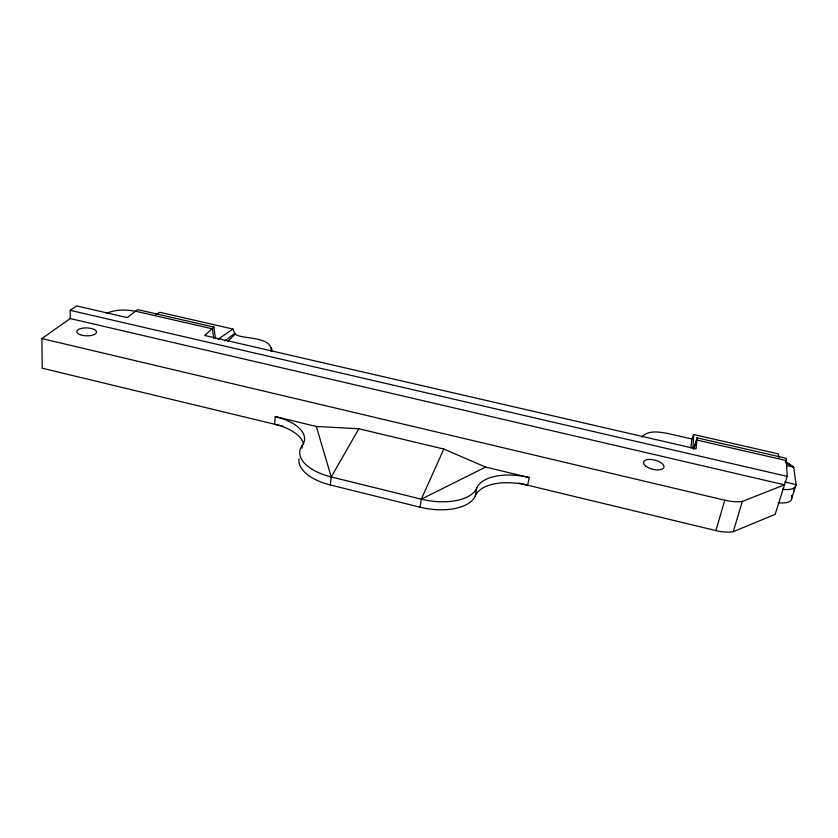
<?xml version="1.0" encoding="UTF-8"?>
<svg xmlns="http://www.w3.org/2000/svg" width="838" height="838" viewBox="0 0 838 838"><rect width="100%" height="100%" fill="white"/><g stroke="black" fill="none" stroke-linecap="round" stroke-linejoin="round"><path stroke-width="1.26" d="M283.464 426.353L42.225 368.207L41.9 338.562L70.224 318.555L70.224 310.332L76.583 305.912L127.261 317.612L137.662 309.61L213.9 327.092L215.418 338.426M692.942 448.403L693.655 434.503L778.366 453.892L778.869 457.611M155.365 314.899L159.869 312.312L232.849 329.02L235.164 334.153C242.046 339.683 272.622 335.692 271.292 351.51M271.229 351.185L271.533 347.676M271.648 351.321L271.847 348.975M299.009 458.983A45.231 22.521 6.7 0 0 330.308 484.961L420.058 507.189A45.734 23.097 9.2 0 0 475.303 495.907A46.53 23.558 11.9 0 1 527.647 485.212L529.207 477.545L485.621 467.08L443.805 449.053L358.874 428.763L316.335 426.469L275.241 416.601L274.56 424.206A44.969 21.851 4.5 0 1 303.607 444.517M518.743 483.065L715.893 530.59A27.947 12.999 16.4 0 0 733.219 531.721L775.14 514.343L787.175 476.393L786.212 458.292L697.059 437.855L696.032 448.854L204.692 335.472L213.9 327.092M690.921 447.995L691.842 438.986L693.655 434.503M301.9 448.215L302.162 445.617A45.126 21.673 4.5 0 0 275.241 416.601M330.308 484.961L331.24 476.958L316.335 426.469M420.058 507.189L421.315 499.165L443.805 449.053M475.303 495.907L476.728 488.062A46.698 23.37 11.8 0 1 529.207 477.545M715.893 530.59L724.786 500.213A28.324 12.58 15.9 0 0 742.332 501.428L784.494 484.846L70.224 318.555M733.219 531.721L742.332 501.428M693.571 448.801L697.059 437.855M693.854 449.178L696.881 439.73M778.156 502.664A17.954 7.793 16.8 0 0 791.837 497.845L796.1 484.615L793.67 467.143L785.876 462.147M476.728 488.062A45.891 22.909 9.2 0 1 421.315 499.165L331.24 476.958L358.874 428.763M641.866 437.048C647.994 429.8 659.265 432.01 667.519 433.403L691.842 438.986M227.926 341.118L235.164 334.153M224.794 340.909L234.787 333.304M218.163 339.275L232.849 329.02M421.315 499.165L485.621 467.08M106.395 313.443C115.644 309.159 126.402 309.473 136.206 311.432M135.588 311.202L212.066 328.758M696.849 440.044L786.337 460.575M786.861 465.572L793.67 467.143L785.175 461.822M70.224 310.332L787.175 476.393M784.86 481.997L796.1 484.615L794.99 487.328A18.059 7.678 16.6 0 1 782.409 489.235M41.9 338.562L724.786 500.213M785.73 462.681L793.67 467.143L787.636 463.131M212.339 328.517L213.721 338.332M794.036 487.905L794.194 490.513M791.69 495.363L791.837 497.845M331.24 476.958A45.388 22.333 6.8 0 1 302.162 445.617M646.014 466.316A10.517 4.714 14.2 0 0 663.445 468.17A10.517 4.714 14.2 0 0 651.723 459.538A10.517 4.714 14.2 0 0 646.014 466.316M80.019 334.634A9.857 3.96 1.6 0 0 96.276 332.927A9.857 3.96 1.6 0 0 83.643 328.014A9.857 3.96 1.6 0 0 80.019 334.634"/></g></svg>
